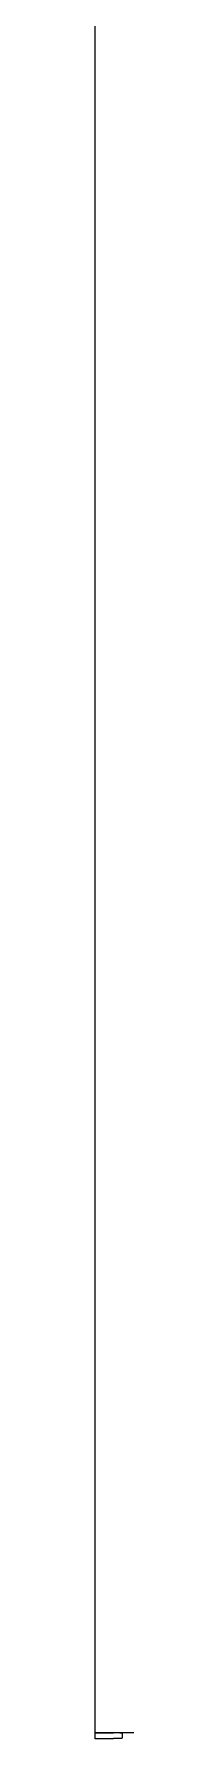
# Model space of a CAD drawing. Header units: inches. Extents: x 21035 to 27089, y -23277 to -20247.
# Drawn here: x 23082.9 to 23085.8, y -22778.6 to -22615.4 of the extents above; entities that cross this region are included whole.
import ezdxf

# ---------------------------------------------------------------- set-up
doc = ezdxf.new("R2010")
doc.units = ezdxf.units.IN
doc.header["$MEASUREMENT"] = 0
doc.layers.add('S-BEAM', color=12, linetype='Continuous', lineweight=13)

# ---------------------------------------------------------------- blocks, each defined once
blk = doc.blocks.new('W-Wide Flange - 1_-3_ deep-1401279-RCP - First Floor')
at = {"layer": 'S-BEAM', "color": 8, "lineweight": 9}
for p, q in [((23082.89, -22777.93), (23082.89, -22370.3)), ((23082.89, -22777.99), (23082.89, -22777.93)), ((23082.89, -22777.93), (23088.89, -22777.93)), ((23084.63, -22777.99), (23082.89, -22777.99)), ((23082.89, -22778.5), (23082.89, -22777.99)), ((23082.89, -22778.55), (23082.89, -22778.5)), ((23082.89, -22778.5), (23084.63, -22778.5)), ((23085.52, -22778.46), (23085.52, -22778.02))]:
    blk.add_line(p, q, dxfattribs=at)
for centre, start_param, end_param in [((23084.63, -22778.02), 0, 1.570796), ((23084.63, -22778.46), 4.712389, 6.283185)]:
    blk.add_ellipse(centre, major_axis=(0.89, 0), ratio=0.041631, start_param=start_param, end_param=end_param, dxfattribs=at)

msp = doc.modelspace()

# ---------------------------------------------------------------- block references
at = {"layer": 'S-BEAM', "color": 8, "lineweight": 9}
msp.add_blockref('W-Wide Flange - 1_-3_ deep-1401279-RCP - First Floor', (0, 0), dxfattribs=at)

doc.saveas('drawing.dxf')
